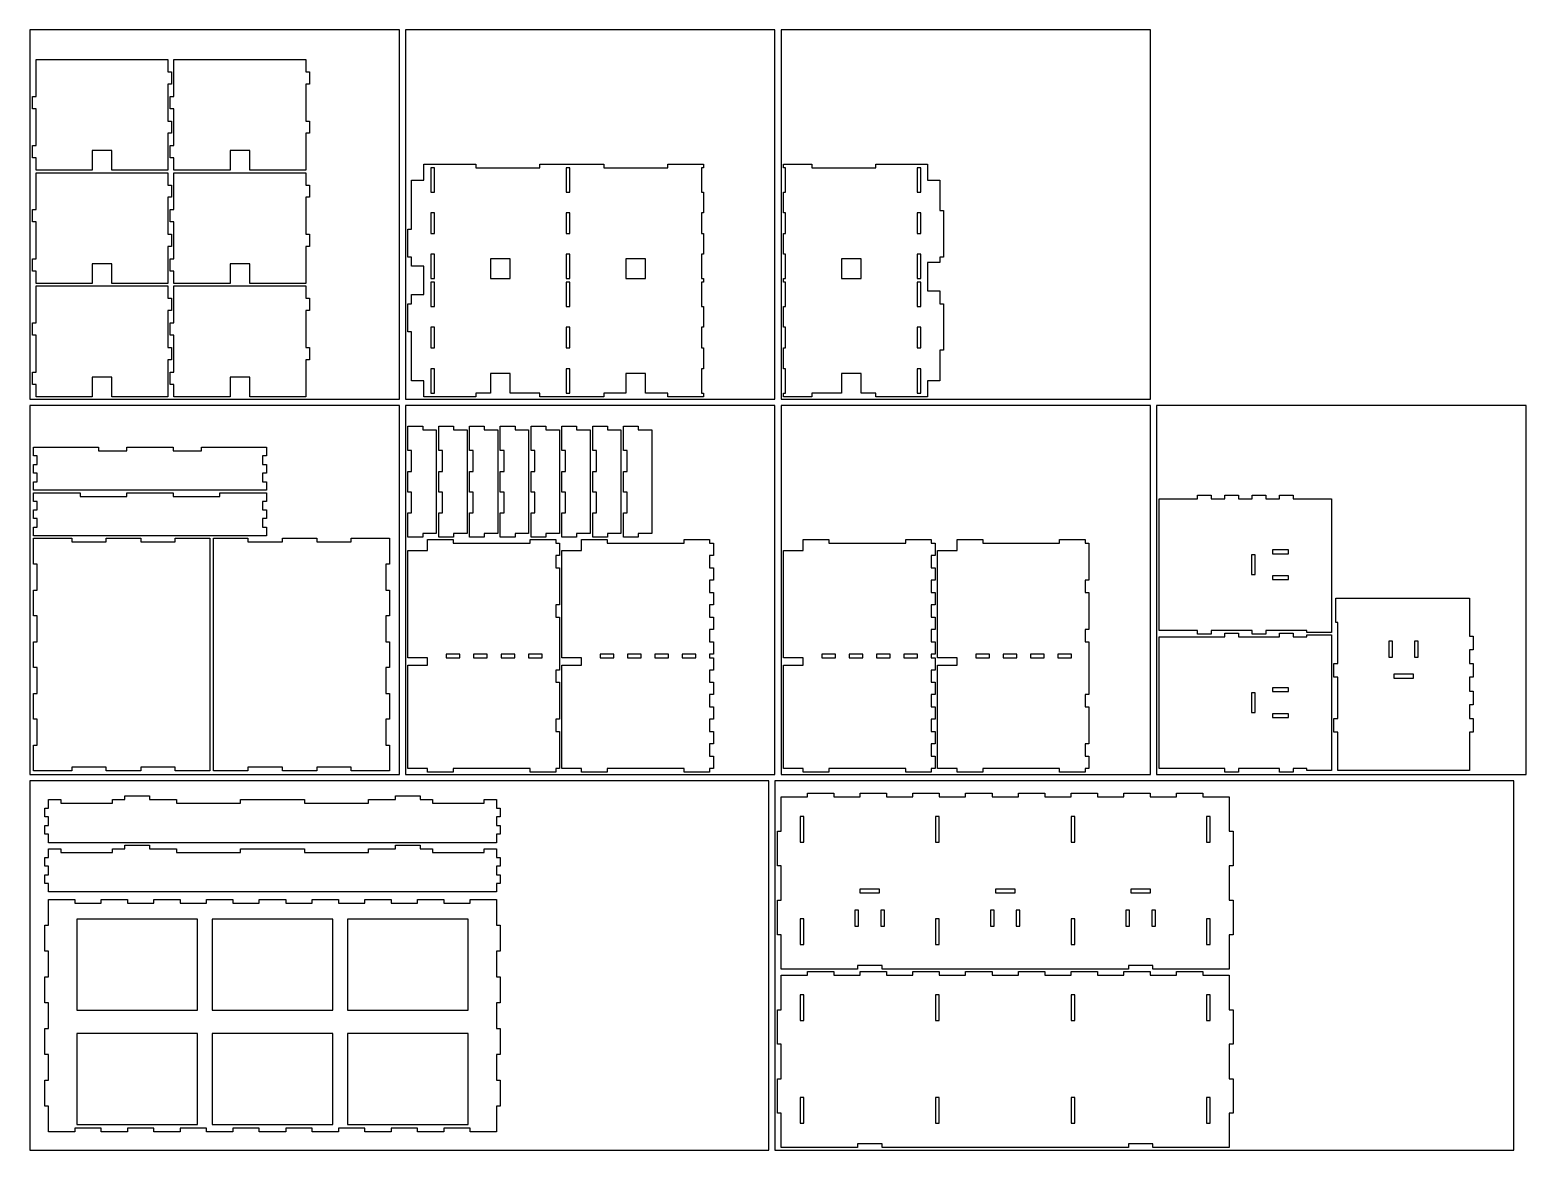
# Model space of a CAD drawing. Header units: millimetres. Extents: x 0 to 1215, y 0 to 910.
import ezdxf

# ---------------------------------------------------------------- set-up
doc = ezdxf.new("R2010")
doc.units = ezdxf.units.MM
doc.header["$MEASUREMENT"] = 0
doc.layers.add('inside-holes', color=3, linetype='Continuous')
doc.layers.add('outside-edges', color=1, linetype='Continuous')

msp = doc.modelspace()

# ---------------------------------------------------------------- linework, layer by layer
at = {"layer": 'defpoints', "linetype": 'Continuous'}
for points in [[(0, 610), (300, 610), (300, 910), (0, 910)], [(305, 610), (605, 610), (605, 910), (305, 910)], [(610, 610), (910, 610), (910, 910), (610, 910)], [(0, 305), (300, 305), (300, 605), (0, 605)], [(305, 305), (605, 305), (605, 605), (305, 605)], [(610, 305), (910, 305), (910, 605), (610, 605)], [(915, 305), (1215, 305), (1215, 605), (915, 605)], [(0, 0), (600, 0), (600, 300), (0, 300)], [(605, 0), (1205, 0), (1205, 300), (605, 300)]]:
    msp.add_lwpolyline(points, close=True, dxfattribs=at)
at = {"layer": 'inside-holes'}
for points in [[(325.5, 778.2), (328.5, 778.2), (328.5, 798), (325.5, 798)], [(435.5, 778.2), (438.5, 778.2), (438.5, 798), (435.5, 798)], [(720.5, 778.2), (723.5, 778.2), (723.5, 798), (720.5, 798)], [(325.5, 744.6), (328.5, 744.6), (328.5, 761.4), (325.5, 761.4)], [(435.5, 744.6), (438.5, 744.6), (438.5, 761.4), (435.5, 761.4)], [(720.5, 744.6), (723.5, 744.6), (723.5, 761.4), (720.5, 761.4)], [(328.5, 727.8), (325.5, 727.8), (325.5, 708), (328.5, 708)], [(374, 708), (390, 708), (390, 724), (374, 724)], [(438.5, 727.8), (435.5, 727.8), (435.5, 708), (438.5, 708)], [(484, 708), (500, 708), (500, 724), (484, 724)], [(659, 708), (675, 708), (675, 724), (659, 724)], [(723.5, 727.8), (720.5, 727.8), (720.5, 708), (723.5, 708)], [(325.5, 685.2), (328.5, 685.2), (328.5, 705), (325.5, 705)], [(435.5, 685.2), (438.5, 685.2), (438.5, 705), (435.5, 705)], [(720.5, 685.2), (723.5, 685.2), (723.5, 705), (720.5, 705)], [(325.5, 651.6), (328.5, 651.6), (328.5, 668.4), (325.5, 668.4)], [(435.5, 651.6), (438.5, 651.6), (438.5, 668.4), (435.5, 668.4)], [(720.5, 651.6), (723.5, 651.6), (723.5, 668.4), (720.5, 668.4)], [(328.5, 634.8), (325.5, 634.8), (325.5, 615), (328.5, 615)], [(438.5, 634.8), (435.5, 634.8), (435.5, 615), (438.5, 615)], [(723.5, 634.8), (720.5, 634.8), (720.5, 615), (723.5, 615)], [(1022, 487.5), (1009, 487.5), (1009, 484.5), (1022, 484.5)], [(995, 467.5), (995, 483.5), (992, 483.5), (992, 467.5)], [(1009, 463.5), (1022, 463.5), (1022, 466.5), (1009, 466.5)], [(1106.5, 400.5), (1106.5, 413.5), (1103.5, 413.5), (1103.5, 400.5)], [(1127.5, 400.5), (1127.5, 413.5), (1124.5, 413.5), (1124.5, 400.5)], [(349.2, 403), (338.1, 403), (338.1, 400), (349.2, 400)], [(371.4, 403), (360.3, 403), (360.3, 400), (371.4, 400)], [(393.7, 403), (382.6, 403), (382.6, 400), (393.7, 400)], [(415.9, 403), (404.8, 403), (404.8, 400), (415.9, 400)], [(474.2, 400), (474.2, 403), (463.1, 403), (463.1, 400)], [(496.4, 400), (496.4, 403), (485.3, 403), (485.3, 400)], [(518.7, 400), (518.7, 403), (507.6, 403), (507.6, 400)], [(540.9, 400), (540.9, 403), (529.8, 403), (529.8, 400)], [(643.1, 400), (654.2, 400), (654.2, 403), (643.1, 403)], [(665.3, 400), (676.4, 400), (676.4, 403), (665.3, 403)], [(687.6, 400), (698.7, 400), (698.7, 403), (687.6, 403)], [(709.8, 400), (720.9, 400), (720.9, 403), (709.8, 403)], [(768.1, 403), (768.1, 400), (779.2, 400), (779.2, 403)], [(790.3, 403), (790.3, 400), (801.4, 400), (801.4, 403)], [(812.6, 403), (812.6, 400), (823.7, 400), (823.7, 403)], [(834.8, 403), (834.8, 400), (845.9, 400), (845.9, 403)], [(1107.5, 383.5), (1123.5, 383.5), (1123.5, 386.5), (1107.5, 386.5)], [(992, 371.5), (992, 355.5), (995, 355.5), (995, 371.5)], [(1009, 372.5), (1022, 372.5), (1022, 375.5), (1009, 375.5)], [(1009, 351.5), (1022, 351.5), (1022, 354.5), (1009, 354.5)], [(628.5, 250.2), (628.5, 271), (625.5, 271), (625.5, 250.2)], [(735.5, 250.2), (738.5, 250.2), (738.5, 271), (735.5, 271)], [(848.5, 271), (845.5, 271), (845.5, 250.2), (848.5, 250.2)], [(958.5, 250.2), (958.5, 271), (955.5, 271), (955.5, 250.2)], [(690, 212), (674, 212), (674, 209), (690, 209)], [(800, 212), (784, 212), (784, 209), (800, 209)], [(910, 212), (894, 212), (894, 209), (910, 209)], [(670, 195), (670, 182), (673, 182), (673, 195)], [(691, 195), (691, 182), (694, 182), (694, 195)], [(780, 195), (780, 182), (783, 182), (783, 195)], [(801, 195), (801, 182), (804, 182), (804, 195)], [(890, 195), (890, 182), (893, 182), (893, 195)], [(911, 195), (911, 182), (914, 182), (914, 195)], [(136, 187.7), (38, 187.7), (38, 113.7), (136, 113.7)], [(246, 187.7), (148, 187.7), (148, 113.7), (246, 113.7)], [(258, 187.7), (258, 113.7), (356, 113.7), (356, 187.7)], [(628.5, 167), (628.5, 187.8), (625.5, 187.8), (625.5, 167)], [(738.5, 187.8), (735.5, 187.8), (735.5, 167), (738.5, 167)], [(848.5, 167), (848.5, 187.8), (845.5, 187.8), (845.5, 167)], [(958.5, 167), (958.5, 187.8), (955.5, 187.8), (955.5, 167)], [(628.5, 105.2), (628.5, 126), (625.5, 126), (625.5, 105.2)], [(735.5, 105.2), (738.5, 105.2), (738.5, 126), (735.5, 126)], [(848.5, 126), (845.5, 126), (845.5, 105.2), (848.5, 105.2)], [(958.5, 105.2), (958.5, 126), (955.5, 126), (955.5, 105.2)], [(136, 94.7), (38, 94.7), (38, 20.7), (136, 20.7)], [(246, 94.7), (148, 94.7), (148, 20.7), (246, 20.7)], [(356, 94.7), (258, 94.7), (258, 20.7), (356, 20.7)], [(628.5, 22), (628.5, 42.8), (625.5, 42.8), (625.5, 22)], [(735.5, 22), (738.5, 22), (738.5, 42.8), (735.5, 42.8)], [(848.5, 22), (848.5, 42.8), (845.5, 42.8), (845.5, 22)], [(958.5, 22), (958.5, 42.8), (955.5, 42.8), (955.5, 22)]]:
    msp.add_lwpolyline(points, close=True, dxfattribs=at)
at = {"layer": 'outside-edges'}
for points in [[(50.5, 812), (50.5, 796), (5, 796), (5, 806), (2, 806), (2, 816), (5, 816), (5, 846), (2, 846), (2, 856), (5, 856), (5, 886), (112, 886), (112, 876), (115, 876), (115, 866), (112, 866), (112, 836), (115, 836), (115, 826), (112, 826), (112, 796), (66.5, 796), (66.5, 812)], [(162.5, 812), (162.5, 796), (117, 796), (117, 806), (114, 806), (114, 816), (117, 816), (117, 846), (114, 846), (114, 856), (117, 856), (117, 886), (224, 886), (224, 876), (227, 876), (227, 866), (224, 866), (224, 836), (227, 836), (227, 826), (224, 826), (224, 796), (178.5, 796), (178.5, 812)], [(50.5, 720), (50.5, 704), (5, 704), (5, 714), (2, 714), (2, 724), (5, 724), (5, 754), (2, 754), (2, 764), (5, 764), (5, 794), (112, 794), (112, 784), (115, 784), (115, 774), (112, 774), (112, 744), (115, 744), (115, 734), (112, 734), (112, 704), (66.5, 704), (66.5, 720)], [(162.5, 720), (162.5, 704), (117, 704), (117, 714), (114, 714), (114, 724), (117, 724), (117, 754), (114, 754), (114, 764), (117, 764), (117, 794), (224, 794), (224, 784), (227, 784), (227, 774), (224, 774), (224, 744), (227, 744), (227, 734), (224, 734), (224, 704), (178.5, 704), (178.5, 720)], [(547, 801), (547, 798), (545.5, 798), (545.5, 778.2), (547, 778.2), (547, 761.4), (545.5, 761.4), (545.5, 744.6), (547, 744.6), (547, 727.8), (545.5, 727.8), (545.5, 708), (547, 708), (547, 705), (545.5, 705), (545.5, 685.2), (547, 685.2), (547, 668.4), (545.5, 668.4), (545.5, 651.6), (547, 651.6), (547, 634.8), (545.5, 634.8), (545.5, 615), (547, 615), (547, 612), (518, 612), (518, 615), (500, 615), (500, 631), (484, 631), (484, 615), (466, 615), (466, 612), (414, 612), (414, 615), (390, 615), (390, 631), (374, 631), (374, 615), (362, 615), (362, 612), (320, 612), (320, 625), (310, 625), (310, 664.8), (307, 664.8), (307, 687.6), (310, 687.6), (310, 695), (320, 695), (320, 718), (310, 718), (310, 725.4), (307, 725.4), (307, 748.2), (310, 748.2), (310, 788), (320, 788), (320, 801), (362, 801), (362, 798), (414, 798), (414, 801), (466, 801), (466, 798), (518, 798), (518, 801)], [(612, 798), (612, 801), (635, 801), (635, 798), (687, 798), (687, 801), (729, 801), (729, 788), (739, 788), (739, 763.2), (742, 763.2), (742, 725.4), (739, 725.4), (739, 721), (729, 721), (729, 698), (739, 698), (739, 687.6), (742, 687.6), (742, 649.8), (739, 649.8), (739, 625), (729, 625), (729, 612), (687, 612), (687, 615), (675, 615), (675, 631), (659, 631), (659, 615), (635, 615), (635, 612), (612, 612), (612, 615), (613.5, 615), (613.5, 634.8), (612, 634.8), (612, 651.6), (613.5, 651.6), (613.5, 668.4), (612, 668.4), (612, 685.2), (613.5, 685.2), (613.5, 705), (612, 705), (612, 708), (613.5, 708), (613.5, 727.8), (612, 727.8), (612, 744.6), (613.5, 744.6), (613.5, 761.4), (612, 761.4), (612, 778.2), (613.5, 778.2), (613.5, 798)], [(50.5, 628), (50.5, 612), (5, 612), (5, 622), (2, 622), (2, 632), (5, 632), (5, 662), (2, 662), (2, 672), (5, 672), (5, 702), (112, 702), (112, 692), (115, 692), (115, 682), (112, 682), (112, 652), (115, 652), (115, 642), (112, 642), (112, 612), (66.5, 612), (66.5, 628)], [(162.5, 628), (162.5, 612), (117, 612), (117, 622), (114, 622), (114, 632), (117, 632), (117, 662), (114, 662), (114, 672), (117, 672), (117, 702), (224, 702), (224, 692), (227, 692), (227, 682), (224, 682), (224, 652), (227, 652), (227, 642), (224, 642), (224, 612), (178.5, 612), (178.5, 628)], [(310, 568.2), (307, 568.2), (307, 588), (319, 588), (319, 585), (330, 585), (330, 501), (319, 501), (319, 498), (307, 498), (307, 517.8), (310, 517.8), (310, 534.6), (307, 534.6), (307, 551.4), (310, 551.4)], [(335, 568.2), (332, 568.2), (332, 588), (344, 588), (344, 585), (355, 585), (355, 501), (344, 501), (344, 498), (332, 498), (332, 517.8), (335, 517.8), (335, 534.6), (332, 534.6), (332, 551.4), (335, 551.4)], [(360, 568.2), (357, 568.2), (357, 588), (369, 588), (369, 585), (380, 585), (380, 501), (369, 501), (369, 498), (357, 498), (357, 517.8), (360, 517.8), (360, 534.6), (357, 534.6), (357, 551.4), (360, 551.4)], [(385, 568.2), (382, 568.2), (382, 588), (394, 588), (394, 585), (405, 585), (405, 501), (394, 501), (394, 498), (382, 498), (382, 517.8), (385, 517.8), (385, 534.6), (382, 534.6), (382, 551.4), (385, 551.4)], [(410, 568.2), (407, 568.2), (407, 588), (419, 588), (419, 585), (430, 585), (430, 501), (419, 501), (419, 498), (407, 498), (407, 517.8), (410, 517.8), (410, 534.6), (407, 534.6), (407, 551.4), (410, 551.4)], [(435, 568.2), (432, 568.2), (432, 588), (444, 588), (444, 585), (455, 585), (455, 501), (444, 501), (444, 498), (432, 498), (432, 517.8), (435, 517.8), (435, 534.6), (432, 534.6), (432, 551.4), (435, 551.4)], [(460, 568.2), (457, 568.2), (457, 588), (469, 588), (469, 585), (480, 585), (480, 501), (469, 501), (469, 498), (457, 498), (457, 517.8), (460, 517.8), (460, 534.6), (457, 534.6), (457, 551.4), (460, 551.4)], [(485, 568.2), (482, 568.2), (482, 588), (494, 588), (494, 585), (505, 585), (505, 501), (494, 501), (494, 498), (482, 498), (482, 517.8), (485, 517.8), (485, 534.6), (482, 534.6), (482, 551.4), (485, 551.4)], [(116.4, 568), (139.2, 568), (139.2, 571), (192, 571), (192, 564), (189, 564), (189, 557), (192, 557), (192, 550), (189, 550), (189, 543), (192, 543), (192, 536), (3, 536), (3, 543), (6, 543), (6, 550), (3, 550), (3, 557), (6, 557), (6, 564), (3, 564), (3, 571), (55.8, 571), (55.8, 568), (78.6, 568), (78.6, 571), (116.4, 571)], [(116.4, 534), (116.4, 531), (154.2, 531), (154.2, 534), (192, 534), (192, 527), (189, 527), (189, 520), (192, 520), (192, 513), (189, 513), (189, 506), (192, 506), (192, 499), (3, 499), (3, 506), (6, 506), (6, 513), (3, 513), (3, 520), (6, 520), (6, 527), (3, 527), (3, 534), (40.8, 534), (40.8, 531), (78.6, 531), (78.6, 534)], [(948.1, 422), (917, 422), (917, 529), (948.1, 529), (948.1, 532), (959.2, 532), (959.2, 529), (970.3, 529), (970.3, 532), (981.4, 532), (981.4, 529), (992.6, 529), (992.6, 532), (1003.7, 532), (1003.7, 529), (1014.8, 529), (1014.8, 532), (1025.9, 532), (1025.9, 529), (1057, 529), (1057, 420.5), (1037, 420.5), (1037, 422), (1003.7, 422), (1003.7, 419), (992.6, 419), (992.6, 422), (959.2, 422), (959.2, 419), (948.1, 419)], [(90, 494), (118, 494), (118, 497), (146, 497), (146, 308), (118, 308), (118, 311), (90, 311), (90, 308), (62, 308), (62, 311), (34, 311), (34, 308), (3, 308), (3, 329), (6, 329), (6, 350), (3, 350), (3, 371), (6, 371), (6, 392), (3, 392), (3, 413), (6, 413), (6, 434), (3, 434), (3, 455), (6, 455), (6, 476), (3, 476), (3, 497), (34, 497), (34, 494), (62, 494), (62, 497), (90, 497)], [(149, 308), (149, 497), (177, 497), (177, 494), (205, 494), (205, 497), (233, 497), (233, 494), (261, 494), (261, 497), (292, 497), (292, 476), (289, 476), (289, 455), (292, 455), (292, 434), (289, 434), (289, 413), (292, 413), (292, 392), (289, 392), (289, 371), (292, 371), (292, 350), (289, 350), (289, 329), (292, 329), (292, 308), (261, 308), (261, 311), (233, 311), (233, 308), (205, 308), (205, 311), (177, 311), (177, 308)], [(323, 394), (323, 400), (307, 400), (307, 487), (323, 487), (323, 496), (343.8, 496), (343.8, 493), (406.2, 493), (406.2, 496), (427, 496), (427, 493), (430, 493), (430, 483), (427, 483), (427, 473), (430, 473), (430, 443), (427, 443), (427, 433), (430, 433), (430, 390), (427, 390), (427, 380), (430, 380), (430, 350), (427, 350), (427, 340), (430, 340), (430, 310), (427, 310), (427, 307), (406.2, 307), (406.2, 310), (343.8, 310), (343.8, 307), (323, 307), (323, 310), (307, 310), (307, 394)], [(448, 394), (448, 400), (432, 400), (432, 487), (448, 487), (448, 496), (468.8, 496), (468.8, 493), (531.2, 493), (531.2, 496), (552, 496), (552, 493), (555, 493), (555, 483), (552, 483), (552, 473), (555, 473), (555, 463), (552, 463), (552, 453), (555, 453), (555, 443), (552, 443), (552, 433), (555, 433), (555, 423), (552, 423), (552, 413), (555, 413), (555, 403), (552, 403), (552, 400), (555, 400), (555, 390), (552, 390), (552, 380), (555, 380), (555, 370), (552, 370), (552, 360), (555, 360), (555, 350), (552, 350), (552, 340), (555, 340), (555, 330), (552, 330), (552, 320), (555, 320), (555, 310), (552, 310), (552, 307), (531.2, 307), (531.2, 310), (468.8, 310), (468.8, 307), (448, 307), (448, 310), (432, 310), (432, 394)], [(628, 394), (628, 400), (612, 400), (612, 487), (628, 487), (628, 496), (648.8, 496), (648.8, 493), (711.2, 493), (711.2, 496), (732, 496), (732, 493), (735, 493), (735, 483), (732, 483), (732, 473), (735, 473), (735, 463), (732, 463), (732, 453), (735, 453), (735, 443), (732, 443), (732, 433), (735, 433), (735, 423), (732, 423), (732, 413), (735, 413), (735, 403), (732, 403), (732, 400), (735, 400), (735, 390), (732, 390), (732, 380), (735, 380), (735, 370), (732, 370), (732, 360), (735, 360), (735, 350), (732, 350), (732, 340), (735, 340), (735, 330), (732, 330), (732, 320), (735, 320), (735, 310), (732, 310), (732, 307), (711.2, 307), (711.2, 310), (648.8, 310), (648.8, 307), (628, 307), (628, 310), (612, 310), (612, 394)], [(753, 394), (753, 400), (737, 400), (737, 487), (753, 487), (753, 496), (773.8, 496), (773.8, 493), (836.2, 493), (836.2, 496), (857, 496), (857, 493), (860, 493), (860, 463), (857, 463), (857, 453), (860, 453), (860, 423), (857, 423), (857, 413), (860, 413), (860, 370), (857, 370), (857, 360), (860, 360), (860, 330), (857, 330), (857, 320), (860, 320), (860, 310), (857, 310), (857, 307), (836.2, 307), (836.2, 310), (773.8, 310), (773.8, 307), (753, 307), (753, 310), (737, 310), (737, 394)], [(1062, 395.2), (1062, 428.5), (1060.5, 428.5), (1060.5, 448.5), (1169, 448.5), (1169, 417.4), (1172, 417.4), (1172, 406.3), (1169, 406.3), (1169, 395.2), (1172, 395.2), (1172, 384.1), (1169, 384.1), (1169, 372.9), (1172, 372.9), (1172, 361.8), (1169, 361.8), (1169, 350.7), (1172, 350.7), (1172, 339.6), (1169, 339.6), (1169, 308.5), (1062, 308.5), (1062, 339.6), (1059, 339.6), (1059, 350.7), (1062, 350.7), (1062, 384.1), (1059, 384.1), (1059, 395.2)], [(1025.9, 417), (1037, 417), (1037, 418.5), (1057, 418.5), (1057, 308.5), (1037, 308.5), (1037, 310), (1025.9, 310), (1025.9, 307), (1014.8, 307), (1014.8, 310), (981.4, 310), (981.4, 307), (970.3, 307), (970.3, 310), (917, 310), (917, 417), (970.3, 417), (970.3, 420), (981.4, 420), (981.4, 417), (1014.8, 417), (1014.8, 420), (1025.9, 420)], [(25, 281.7), (67, 281.7), (67, 284.7), (77, 284.7), (77, 287.7), (97, 287.7), (97, 284.7), (119, 284.7), (119, 281.7), (171, 281.7), (171, 284.7), (223, 284.7), (223, 281.7), (275, 281.7), (275, 284.7), (297, 284.7), (297, 287.7), (317, 287.7), (317, 284.7), (327, 284.7), (327, 281.7), (369, 281.7), (369, 284.7), (379, 284.7), (379, 277.7), (382, 277.7), (382, 270.7), (379, 270.7), (379, 263.7), (382, 263.7), (382, 256.7), (379, 256.7), (379, 249.7), (15, 249.7), (15, 256.7), (12, 256.7), (12, 263.7), (15, 263.7), (15, 270.7), (12, 270.7), (12, 277.7), (15, 277.7), (15, 284.7), (25, 284.7)], [(692, 147), (692, 150), (672, 150), (672, 147), (610, 147), (610, 175), (607, 175), (607, 203), (610, 203), (610, 231), (607, 231), (607, 259), (610, 259), (610, 287), (631.4, 287), (631.4, 290), (652.8, 290), (652.8, 287), (674.2, 287), (674.2, 290), (695.6, 290), (695.6, 287), (717.1, 287), (717.1, 290), (738.5, 290), (738.5, 287), (759.9, 287), (759.9, 290), (781.3, 290), (781.3, 287), (802.7, 287), (802.7, 290), (824.1, 290), (824.1, 287), (845.5, 287), (845.5, 290), (866.9, 290), (866.9, 287), (888.4, 287), (888.4, 290), (909.8, 290), (909.8, 287), (931.2, 287), (931.2, 290), (952.6, 290), (952.6, 287), (974, 287), (974, 259), (977, 259), (977, 231), (974, 231), (974, 203), (977, 203), (977, 175), (974, 175), (974, 147), (912, 147), (912, 150), (892, 150), (892, 147)], [(171, 244.7), (223, 244.7), (223, 241.7), (275, 241.7), (275, 244.7), (297, 244.7), (297, 247.7), (317, 247.7), (317, 244.7), (327, 244.7), (327, 241.7), (369, 241.7), (369, 244.7), (379, 244.7), (379, 237.7), (382, 237.7), (382, 230.7), (379, 230.7), (379, 223.7), (382, 223.7), (382, 216.7), (379, 216.7), (379, 209.7), (15, 209.7), (15, 216.7), (12, 216.7), (12, 223.7), (15, 223.7), (15, 230.7), (12, 230.7), (12, 237.7), (15, 237.7), (15, 244.7), (25, 244.7), (25, 241.7), (67, 241.7), (67, 244.7), (77, 244.7), (77, 247.7), (97, 247.7), (97, 244.7), (119, 244.7), (119, 241.7), (171, 241.7)], [(143.5, 14.7), (143.5, 17.7), (122.1, 17.7), (122.1, 14.7), (100.7, 14.7), (100.7, 17.7), (79.2, 17.7), (79.2, 14.7), (57.8, 14.7), (57.8, 17.7), (36.4, 17.7), (36.4, 14.7), (15, 14.7), (15, 35.7), (12, 35.7), (12, 56.7), (15, 56.7), (15, 77.7), (12, 77.7), (12, 98.7), (15, 98.7), (15, 119.7), (12, 119.7), (12, 140.7), (15, 140.7), (15, 161.7), (12, 161.7), (12, 182.7), (15, 182.7), (15, 203.7), (36.4, 203.7), (36.4, 200.7), (57.8, 200.7), (57.8, 203.7), (79.2, 203.7), (79.2, 200.7), (100.7, 200.7), (100.7, 203.7), (122.1, 203.7), (122.1, 200.7), (143.5, 200.7), (143.5, 203.7), (164.9, 203.7), (164.9, 200.7), (186.3, 200.7), (186.3, 203.7), (207.7, 203.7), (207.7, 200.7), (229.1, 200.7), (229.1, 203.7), (250.5, 203.7), (250.5, 200.7), (271.9, 200.7), (271.9, 203.7), (293.4, 203.7), (293.4, 200.7), (314.8, 200.7), (314.8, 203.7), (336.2, 203.7), (336.2, 200.7), (357.6, 200.7), (357.6, 203.7), (379, 203.7), (379, 182.7), (382, 182.7), (382, 161.7), (379, 161.7), (379, 140.7), (382, 140.7), (382, 119.7), (379, 119.7), (379, 98.7), (382, 98.7), (382, 77.7), (379, 77.7), (379, 56.7), (382, 56.7), (382, 35.7), (379, 35.7), (379, 14.7), (357.6, 14.7), (357.6, 17.7), (336.2, 17.7), (336.2, 14.7), (314.8, 14.7), (314.8, 17.7), (293.4, 17.7), (293.4, 14.7), (271.9, 14.7), (271.9, 17.7), (250.5, 17.7), (250.5, 14.7), (229.1, 14.7), (229.1, 17.7), (207.7, 17.7), (207.7, 14.7), (186.3, 14.7), (186.3, 17.7), (164.9, 17.7), (164.9, 14.7)], [(892, 5), (892, 2), (692, 2), (692, 5), (672, 5), (672, 2), (610, 2), (610, 30), (607, 30), (607, 58), (610, 58), (610, 86), (607, 86), (607, 114), (610, 114), (610, 142), (631.4, 142), (631.4, 145), (652.8, 145), (652.8, 142), (674.2, 142), (674.2, 145), (695.6, 145), (695.6, 142), (717.1, 142), (717.1, 145), (738.5, 145), (738.5, 142), (759.9, 142), (759.9, 145), (781.3, 145), (781.3, 142), (802.7, 142), (802.7, 145), (824.1, 145), (824.1, 142), (845.5, 142), (845.5, 145), (866.9, 145), (866.9, 142), (888.4, 142), (888.4, 145), (909.8, 145), (909.8, 142), (931.2, 142), (931.2, 145), (952.6, 145), (952.6, 142), (974, 142), (974, 114), (977, 114), (977, 86), (974, 86), (974, 58), (977, 58), (977, 30), (974, 30), (974, 2), (912, 2), (912, 5)]]:
    msp.add_lwpolyline(points, close=True, dxfattribs=at)

doc.saveas('drawing.dxf')
